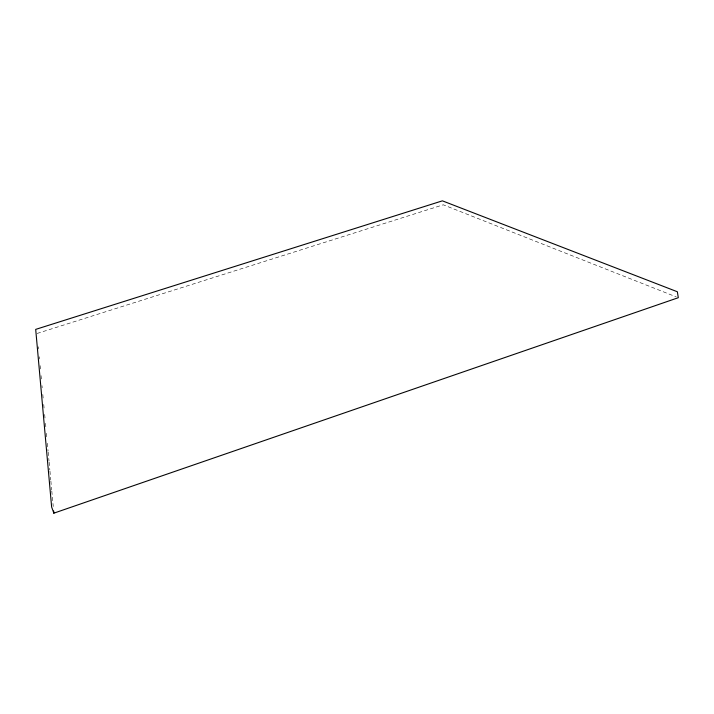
<?xml version="1.0" encoding="UTF-8"?>
<svg xmlns="http://www.w3.org/2000/svg" width="714" height="714" viewBox="0 0 714 714"><rect width="100%" height="100%" fill="white"/><g stroke="black" fill="none" stroke-linecap="round" stroke-linejoin="round"><path stroke-width="0.54" stroke-dasharray="3.57 2.68" d="M37.119 333.456L443.269 204.802L676.229 296.89M38.36 346.763L38.565 348.985M39.288 356.75L39.493 358.972M40.118 365.622L40.421 368.951M41.046 375.609L41.358 378.938M41.974 385.587L42.18 387.809M42.804 394.467L43.215 398.903M43.732 404.445L44.143 408.89M44.661 414.432L45.08 418.868M45.491 423.304L46.008 428.855M46.419 433.291L46.829 437.727M47.347 443.278L48.07 451.043M48.177 452.149L49.007 461.021M49.105 462.128L49.828 469.901M49.935 471.008L50.765 479.879M50.864 480.986L51.694 489.866M51.792 490.973L53.247 506.503"/><path stroke-width="1.07" d="M53.862 513.161L678.3 297.702L677.354 291.758L442.394 200.839L35.7 329.386L51.631 506.994L53.862 513.161L53.657 510.938"/></g></svg>
